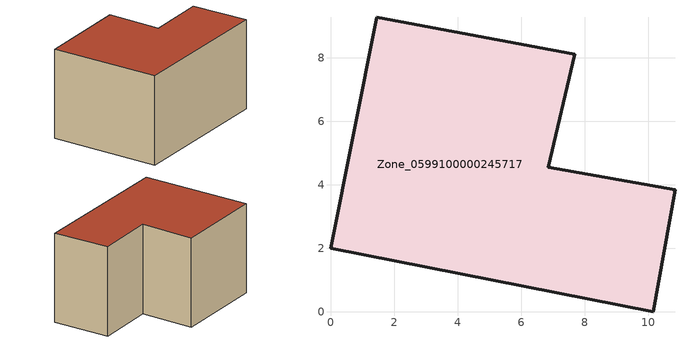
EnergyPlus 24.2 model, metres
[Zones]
Zone_0599100000245717
 floor ground (C_G): 0,2.01 1.46,9.28 7.69,8.11 6.86,4.56 10.84,3.84 10.15,0 z0
 wall outside (C_F): 1.46,9.28 0,2.01 10.15,0 10.84,3.84 6.86,4.56 7.69,8.11 1.46,9.28 z0:6.03
 roof outside (C_R): 0,2.01 10.15,0 10.84,3.84 6.86,4.56 7.69,8.11 1.46,9.28 z6.03
[BUILDING]
Pand.0599100000245717: North Axis=0; Terrain=City; Loads Convergence Tolerance Value=0.04; Temperature Convergence Tolerance Value=0.4; Solar Distribution=FullExterior; Maximum Number of Warmup Days=25; Minimum Number of Warmup Days=1
[Site:Location]
Rotterdam.The.Hague.AP_ZH_NLD Design_Conditions: Latitude=51.96; Longitude=4.45; Time Zone=1; Elevation=-4.5
[SITE:GROUNDTEMPERATURE:BUILDINGSURFACE]
18, 18, 18, 18, 18, 18, 18, 18, 18, 18, 18, 18
[MATERIAL] Thermal Absorptance=0.9; Solar Absorptance=0.7; Visible Absorptance=0.7
Name | Roughness | Thickness | Conductivity | Density | Specific Heat
G.TI.1946 | MediumSmooth | 0.15 | 1 | 540 | 1210
F.TI.1946 | Rough | 0.3 | 0.857143 | 1920 | 840
R.TI.1946 | MediumRough | 0.2 | 0.1 | 1500 | 1000
[CONSTRUCTION]
C_G: G.TI.1946
C_F: F.TI.1946
C_R: R.TI.1946
[ZONE]
Zone_0599100000245717: Type=1; Multiplier=1; Ceiling Height=Autocalculate; Volume=Autocalculate; Floor Area=autocalculate; Part of Total Floor Area=Yes
[ZONEINFILTRATION:DESIGNFLOWRATE]
Infil_Zone_0599100000245717: Zone or ZoneList or Space or SpaceList=Zone_0599100000245717; Schedule=AlwaysOn; Design Flow Rate Calculation Method=Flow/Area; Flow Rate per Floor Area=0.003; Constant Term Coefficient=1; Temperature Term Coefficient=0; Velocity Term Coefficient=0; Velocity Squared Term Coefficient=0
[HVACTEMPLATE:ZONE:IDEALLOADSAIRSYSTEM]
Zone_0599100000245717: Maximum Heating Supply Air Temperature=50; Minimum Cooling Supply Air Temperature=13; Maximum Heating Supply Air Humidity Ratio=0.0156; Minimum Cooling Supply Air Humidity Ratio=0.0077; Heating Limit=NoLimit; Cooling Limit=NoLimit; Dehumidification Control Type=ConstantSensibleHeatRatio; Cooling Sensible Heat Ratio=0.7; Dehumidification Setpoint=60; Humidification Control Type=None; Humidification Setpoint=30; Outdoor Air Method=None; Outdoor Air Flow Rate per Person=0.00944; Outdoor Air Flow Rate per Zone Floor Area=0; Outdoor Air Flow Rate per Zone=0; Demand Controlled Ventilation Type=None; Outdoor Air Economizer Type=NoEconomizer; Heat Recovery Type=None; Sensible Heat Recovery Effectiveness=0.7; Latent Heat Recovery Effectiveness=0.65
[ZONECONTROL:THERMOSTAT]
ThermostatControl_Zone_0599100000245717: Zone or ZoneList=Zone_0599100000245717; Control Type Schedule=DualSetpointControlType; Control 1=Thermostat_Zone_0599100000245717; Temperature Difference Between Cutout And Setpoint=0
[THERMOSTATSETPOINT:DUALSETPOINT]
Thermostat_Zone_0599100000245717: Heating Setpoint Temperature Schedule=HeatingSetpoint_Zone_0599100000245717; Cooling Setpoint Temperature Schedule=CoolingSetpoint_Zone_0599100000245717
[SCHEDULE:COMPACT]
HeatingSetpoint_Zone_0599100000245717: Through: 12/31, For: AllDays, Until: 24:00, 21
CoolingSetpoint_Zone_0599100000245717: Through: 12/31, For: AllDays, Until: 24:00, 24
DualSetpointControlType: Through: 12/31, For: AllDays, Until: 24:00, 4
AlwaysOn: Through: 12/31, For: AllDays, Until: 24:00, 1
